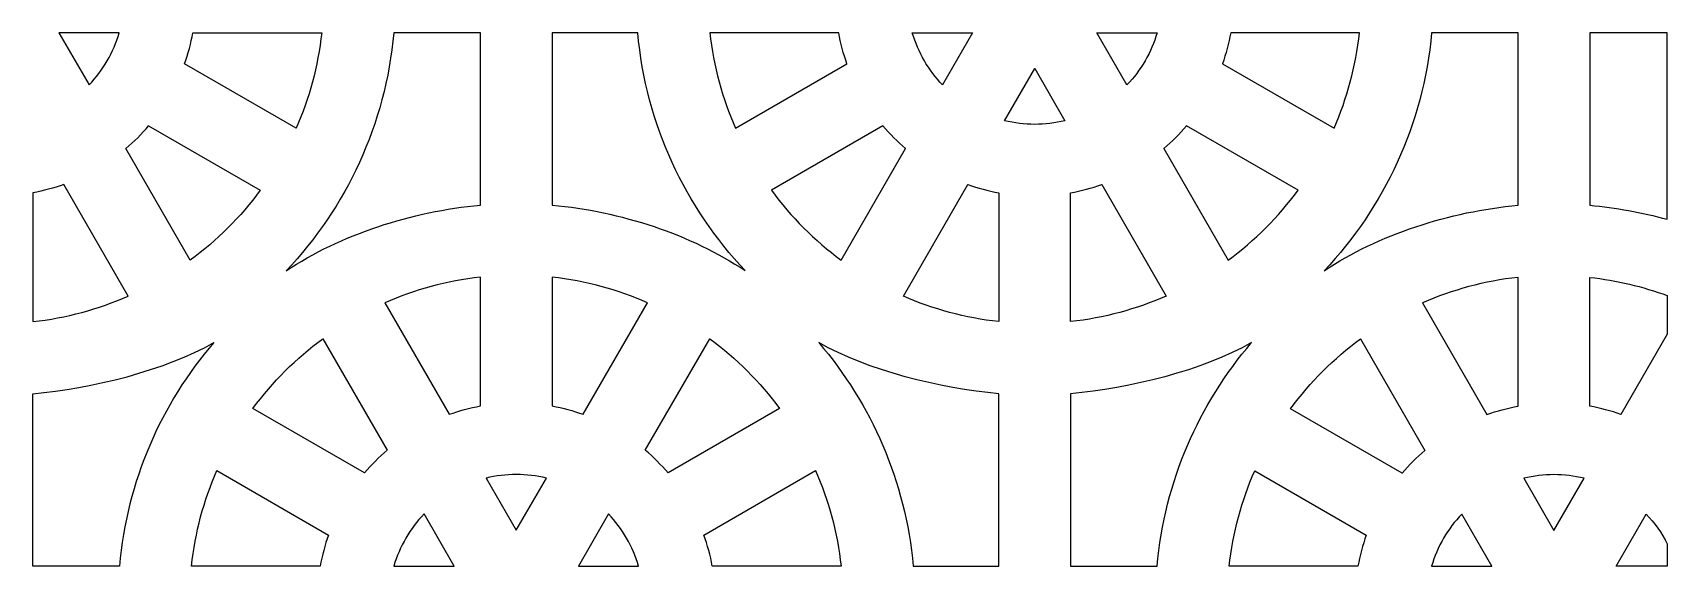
# Model space of a CAD drawing. Header units: centimetres. Extents: x -87 to 87, y -88 to 88.
# Drawn here: x -48.29 to -7.27, y -47.02 to -33.63 of the extents above; entities that cross this region are included whole.
import ezdxf

# ---------------------------------------------------------------- set-up
doc = ezdxf.new("R2010")
doc.units = ezdxf.units.CM
doc.header["$MEASUREMENT"] = 0
doc.layers.add('layer 1', color=7, linetype='Continuous')

msp = doc.modelspace()

# ---------------------------------------------------------------- linework, layer by layer
at = {"layer": 'layer 1', "color": 114}
for points, knots in [([(-47.62555, -33.62783), (-47.62555, -33.62783), (-46.11281, -33.62785), (-46.11281, -33.62785), (-46.11281, -33.62785), (-46.25832, -34.12508), (-46.52132, -34.57219), (-46.86966, -34.93705), (-46.86966, -34.93705), (-46.86966, -34.93705), (-47.62555, -33.62783), (-47.62555, -33.62783)], [0, 0, 0, 0, 0.25, 0.25, 0.25, 0.25, 0.5, 0.5, 0.5, 0.5, 1, 1, 1, 1]), ([(-41.67434, -36.02452), (-41.34579, -35.27733), (-41.12548, -34.4718), (-41.0333, -33.62785), (-41.0333, -33.62785), (-41.0333, -33.62785), (-44.26528, -33.62785), (-44.26528, -33.62785), (-44.26528, -33.62785), (-44.31404, -33.896), (-44.38421, -34.15672), (-44.47393, -34.40814), (-44.47393, -34.40814), (-44.47393, -34.40814), (-41.67434, -36.02452), (-41.67434, -36.02452)], [0, 0, 0, 0, 0.2, 0.2, 0.2, 0.2, 0.4, 0.4, 0.4, 0.4, 0.6, 0.6, 0.6, 0.6, 1, 1, 1, 1]), ([(-37.05106, -33.62785), (-37.05106, -33.62785), (-37.05106, -33.62786), (-37.05106, -33.62786), (-37.05106, -33.62786), (-37.05106, -33.62786), (-37.05107, -37.95488), (-37.05107, -37.95488), (-37.05107, -37.95488), (-38.76697, -38.10801), (-40.56878, -38.69478), (-41.92512, -39.60476), (-41.92512, -39.60476), (-40.41995, -38.01648), (-39.43031, -35.93476), (-39.22443, -33.62786), (-39.22443, -33.62786), (-39.22443, -33.62786), (-37.05106, -33.62786), (-37.05106, -33.62786), (-37.05106, -33.62786), (-37.05106, -33.62786), (-37.05106, -33.62785), (-37.05106, -33.62785)], [0, 0, 0, 0, 0.14285714, 0.14285714, 0.14285714, 0.14285714, 0.28571429, 0.28571429, 0.28571429, 0.28571429, 0.42857143, 0.42857143, 0.42857143, 0.42857143, 0.57142857, 0.57142857, 0.57142857, 0.57142857, 0.71428571, 0.71428571, 0.71428571, 0.71428571, 1, 1, 1, 1]), ([(-30.40472, -39.59971), (-31.75934, -38.69265), (-33.53844, -38.10772), (-35.25106, -37.95489), (-35.25106, -37.95489), (-35.25106, -37.95489), (-35.25106, -33.62785), (-35.25106, -33.62785), (-35.25106, -33.62785), (-35.25106, -33.62785), (-33.1008, -33.62785), (-33.1008, -33.62785), (-33.1008, -33.62785), (-32.89516, -35.93236), (-31.90727, -38.01205), (-30.40472, -39.59971)], [0, 0, 0, 0, 0.2, 0.2, 0.2, 0.2, 0.4, 0.4, 0.4, 0.4, 0.6, 0.6, 0.6, 0.6, 1, 1, 1, 1]), ([(-30.65085, -36.02461), (-30.97942, -35.27738), (-31.19975, -34.47184), (-31.29192, -33.62786), (-31.29192, -33.62786), (-31.29192, -33.62786), (-28.05997, -33.62778), (-28.05997, -33.62778), (-28.05997, -33.62778), (-28.01121, -33.89601), (-27.94112, -34.15684), (-27.85136, -34.40834), (-27.85136, -34.40834), (-27.85136, -34.40834), (-30.65085, -36.02461), (-30.65085, -36.02461)], [0, 0, 0, 0, 0.2, 0.2, 0.2, 0.2, 0.4, 0.4, 0.4, 0.4, 0.6, 0.6, 0.6, 0.6, 1, 1, 1, 1]), ([(-25.45549, -34.93715), (-25.45549, -34.93715), (-24.6996, -33.62785), (-24.6996, -33.62785), (-24.6996, -33.62785), (-24.6996, -33.62785), (-26.2124, -33.62785), (-26.2124, -33.62785), (-26.2124, -33.62785), (-26.0669, -34.12508), (-25.80388, -34.57222), (-25.45549, -34.93715)], [0, 0, 0, 0, 0.25, 0.25, 0.25, 0.25, 0.5, 0.5, 0.5, 0.5, 1, 1, 1, 1]), ([(-21.58192, -33.62785), (-21.58192, -33.62785), (-20.82598, -34.93715), (-20.82598, -34.93715), (-20.82598, -34.93715), (-20.47762, -34.57226), (-20.21465, -34.12511), (-20.06915, -33.62785), (-20.06915, -33.62785), (-20.06915, -33.62785), (-21.58192, -33.62785), (-21.58192, -33.62785)], [0, 0, 0, 0, 0.25, 0.25, 0.25, 0.25, 0.5, 0.5, 0.5, 0.5, 1, 1, 1, 1]), ([(-15.63065, -36.02461), (-15.63065, -36.02461), (-18.43026, -34.40827), (-18.43026, -34.40827), (-18.43026, -34.40827), (-18.34053, -34.1568), (-18.27018, -33.89607), (-18.22141, -33.62785), (-18.22141, -33.62785), (-18.22141, -33.62785), (-14.98962, -33.62785), (-14.98962, -33.62785), (-14.98962, -33.62785), (-15.08179, -34.47183), (-15.3021, -35.2774), (-15.63065, -36.02461)], [0, 0, 0, 0, 0.2, 0.2, 0.2, 0.2, 0.4, 0.4, 0.4, 0.4, 0.6, 0.6, 0.6, 0.6, 1, 1, 1, 1]), ([(-15.87756, -39.60075), (-14.37456, -38.01297), (-13.38643, -35.9328), (-13.18074, -33.62785), (-13.18074, -33.62785), (-13.18074, -33.62785), (-11.01129, -33.62784), (-11.01129, -33.62784), (-11.01129, -33.62784), (-11.01129, -33.62784), (-11.0113, -37.95877), (-11.0113, -37.95877), (-11.0113, -37.95877), (-12.72223, -38.11145), (-14.5238, -38.69527), (-15.87756, -39.60075)], [0, 0, 0, 0, 0.2, 0.2, 0.2, 0.2, 0.4, 0.4, 0.4, 0.4, 0.6, 0.6, 0.6, 0.6, 1, 1, 1, 1]), ([(-7.26981, -38.31142), (-7.90973, -38.13608), (-8.56379, -38.01655), (-9.21129, -37.95878), (-9.21129, -37.95878), (-9.21129, -37.95878), (-9.21129, -33.62784), (-9.21129, -33.62784), (-9.21129, -33.62784), (-9.21129, -33.62784), (-7.26981, -33.62784), (-7.26981, -33.62784), (-7.26981, -33.62784), (-7.26981, -33.62784), (-7.26981, -38.31142), (-7.26981, -38.31142)], [0, 0, 0, 0, 0.2, 0.2, 0.2, 0.2, 0.4, 0.4, 0.4, 0.4, 0.6, 0.6, 0.6, 0.6, 1, 1, 1, 1]), ([(-22.38439, -35.83796), (-22.38439, -35.83796), (-23.14076, -34.52787), (-23.14076, -34.52787), (-23.14076, -34.52787), (-23.14076, -34.52787), (-23.89708, -35.83796), (-23.89708, -35.83796), (-23.89708, -35.83796), (-23.4024, -35.95788), (-22.87907, -35.95789), (-22.38439, -35.83796)], [0, 0, 0, 0, 0.25, 0.25, 0.25, 0.25, 0.5, 0.5, 0.5, 0.5, 1, 1, 1, 1]), ([(-45.94591, -36.53705), (-45.94591, -36.53705), (-44.3297, -39.33644), (-44.3297, -39.33644), (-44.3297, -39.33644), (-43.6603, -38.84382), (-43.0684, -38.25193), (-42.57578, -37.58253), (-42.57578, -37.58253), (-42.57578, -37.58253), (-45.37514, -35.96627), (-45.37514, -35.96627), (-45.37514, -35.96627), (-45.54977, -36.17147), (-45.7407, -36.36241), (-45.94591, -36.53705)], [0, 0, 0, 0, 0.2, 0.2, 0.2, 0.2, 0.4, 0.4, 0.4, 0.4, 0.6, 0.6, 0.6, 0.6, 1, 1, 1, 1]), ([(-27.99546, -39.33649), (-28.66488, -38.84385), (-29.25681, -38.25203), (-29.74943, -37.58264), (-29.74943, -37.58264), (-29.74943, -37.58264), (-26.95006, -35.96643), (-26.95006, -35.96643), (-26.95006, -35.96643), (-26.77542, -36.17163), (-26.58449, -36.36253), (-26.37927, -36.53718), (-26.37927, -36.53718), (-26.37927, -36.53718), (-27.99546, -39.33649), (-27.99546, -39.33649)], [0, 0, 0, 0, 0.2, 0.2, 0.2, 0.2, 0.4, 0.4, 0.4, 0.4, 0.6, 0.6, 0.6, 0.6, 1, 1, 1, 1]), ([(-16.53217, -37.58258), (-17.02479, -38.25201), (-17.61681, -38.8435), (-18.28624, -39.33616), (-18.28624, -39.33616), (-18.28624, -39.33616), (-19.90224, -36.53717), (-19.90224, -36.53717), (-19.90224, -36.53717), (-19.69704, -36.36254), (-19.50612, -36.17162), (-19.33148, -35.96641), (-19.33148, -35.96641), (-19.33148, -35.96641), (-16.53217, -37.58258), (-16.53217, -37.58258)], [0, 0, 0, 0, 0.2, 0.2, 0.2, 0.2, 0.4, 0.4, 0.4, 0.4, 0.6, 0.6, 0.6, 0.6, 1, 1, 1, 1]), ([(-48.28446, -40.87889), (-48.28446, -40.87889), (-48.28446, -37.64698), (-48.28446, -37.64698), (-48.28446, -37.64698), (-48.01628, -37.59821), (-47.75552, -37.52804), (-47.50407, -37.4383), (-47.50407, -37.4383), (-47.50407, -37.4383), (-45.88772, -40.23789), (-45.88772, -40.23789), (-45.88772, -40.23789), (-46.63494, -40.56645), (-47.4405, -40.7867), (-48.28446, -40.87889)], [0, 0, 0, 0, 0.2, 0.2, 0.2, 0.2, 0.4, 0.4, 0.4, 0.4, 0.6, 0.6, 0.6, 0.6, 1, 1, 1, 1]), ([(-24.04078, -40.87904), (-24.04078, -40.87904), (-24.04075, -37.64708), (-24.04075, -37.64708), (-24.04075, -37.64708), (-24.30895, -37.5983), (-24.56971, -37.52818), (-24.82116, -37.43845), (-24.82116, -37.43845), (-24.82116, -37.43845), (-26.4375, -40.238), (-26.4375, -40.238), (-26.4375, -40.238), (-25.69029, -40.56656), (-24.88474, -40.78688), (-24.04078, -40.87904)], [0, 0, 0, 0, 0.2, 0.2, 0.2, 0.2, 0.4, 0.4, 0.4, 0.4, 0.6, 0.6, 0.6, 0.6, 1, 1, 1, 1]), ([(-21.46037, -37.43838), (-21.71183, -37.52811), (-21.9726, -37.5983), (-22.24081, -37.64708), (-22.24081, -37.64708), (-22.24081, -37.64708), (-22.24078, -40.87904), (-22.24078, -40.87904), (-22.24078, -40.87904), (-21.39682, -40.78687), (-20.5914, -40.56627), (-19.84418, -40.23771), (-19.84418, -40.23771), (-19.84418, -40.23771), (-21.46037, -37.43838), (-21.46037, -37.43838)], [0, 0, 0, 0, 0.2, 0.2, 0.2, 0.2, 0.4, 0.4, 0.4, 0.4, 0.6, 0.6, 0.6, 0.6, 1, 1, 1, 1]), ([(-37.05106, -39.76376), (-37.05106, -39.76376), (-37.05103, -42.99572), (-37.05103, -42.99572), (-37.05103, -42.99572), (-37.31923, -43.0445), (-37.57999, -43.11462), (-37.83144, -43.20435), (-37.83144, -43.20435), (-37.83144, -43.20435), (-39.44778, -40.4048), (-39.44778, -40.4048), (-39.44778, -40.4048), (-38.70057, -40.07624), (-37.89502, -39.85592), (-37.05106, -39.76376)], [0, 0, 0, 0, 0.2, 0.2, 0.2, 0.2, 0.4, 0.4, 0.4, 0.4, 0.6, 0.6, 0.6, 0.6, 1, 1, 1, 1]), ([(-34.47065, -43.20442), (-34.72211, -43.11469), (-34.98288, -43.0445), (-35.25109, -42.99572), (-35.25109, -42.99572), (-35.25109, -42.99572), (-35.25106, -39.76376), (-35.25106, -39.76376), (-35.25106, -39.76376), (-34.4071, -39.85593), (-33.60168, -40.07653), (-32.85446, -40.40509), (-32.85446, -40.40509), (-32.85446, -40.40509), (-34.47065, -43.20442), (-34.47065, -43.20442)], [0, 0, 0, 0, 0.2, 0.2, 0.2, 0.2, 0.4, 0.4, 0.4, 0.4, 0.6, 0.6, 0.6, 0.6, 1, 1, 1, 1]), ([(-11.01129, -39.76765), (-11.01129, -39.76765), (-11.01126, -42.99961), (-11.01126, -42.99961), (-11.01126, -42.99961), (-11.27946, -43.04839), (-11.54022, -43.11851), (-11.79167, -43.20824), (-11.79167, -43.20824), (-11.79167, -43.20824), (-13.40801, -40.40869), (-13.40801, -40.40869), (-13.40801, -40.40869), (-12.6608, -40.08013), (-11.85525, -39.85981), (-11.01129, -39.76765)], [0, 0, 0, 0, 0.2, 0.2, 0.2, 0.2, 0.4, 0.4, 0.4, 0.4, 0.6, 0.6, 0.6, 0.6, 1, 1, 1, 1]), ([(-7.2669, -41.19222), (-7.2669, -41.19222), (-7.26689, -40.22604), (-7.26689, -40.22604), (-7.26689, -40.22604), (-7.88354, -39.9978), (-8.53506, -39.84149), (-9.21129, -39.76765), (-9.21129, -39.76765), (-9.21129, -39.76765), (-9.21132, -42.99961), (-9.21132, -42.99961), (-9.21132, -42.99961), (-8.94311, -43.04839), (-8.68234, -43.11858), (-8.43088, -43.20831), (-8.43088, -43.20831), (-8.43088, -43.20831), (-7.2669, -41.19222), (-7.2669, -41.19222)], [0, 0, 0, 0, 0.16666667, 0.16666667, 0.16666667, 0.16666667, 0.33333333, 0.33333333, 0.33333333, 0.33333333, 0.5, 0.5, 0.5, 0.5, 0.66666667, 0.66666667, 0.66666667, 0.66666667, 1, 1, 1, 1]), ([(-48.28503, -47.01495), (-48.28503, -47.01495), (-46.11108, -47.01495), (-46.11108, -47.01495), (-46.11108, -47.01495), (-45.92071, -44.8816), (-45.06006, -42.9408), (-43.74127, -41.40474), (-43.74127, -41.40474), (-44.96102, -42.10554), (-46.81203, -42.55656), (-48.28526, -42.68791), (-48.28526, -42.68791), (-48.28526, -42.68791), (-48.28503, -47.01495), (-48.28503, -47.01495)], [0, 0, 0, 0, 0.2, 0.2, 0.2, 0.2, 0.4, 0.4, 0.4, 0.4, 0.6, 0.6, 0.6, 0.6, 1, 1, 1, 1]), ([(-41.00574, -41.30631), (-41.67516, -41.79895), (-42.26709, -42.39077), (-42.75971, -43.06016), (-42.75971, -43.06016), (-42.75971, -43.06016), (-39.96034, -44.67637), (-39.96034, -44.67637), (-39.96034, -44.67637), (-39.7857, -44.47117), (-39.59477, -44.28027), (-39.38955, -44.10562), (-39.38955, -44.10562), (-39.38955, -44.10562), (-41.00574, -41.30631), (-41.00574, -41.30631)], [0, 0, 0, 0, 0.2, 0.2, 0.2, 0.2, 0.4, 0.4, 0.4, 0.4, 0.6, 0.6, 0.6, 0.6, 1, 1, 1, 1]), ([(-29.54245, -43.06022), (-30.03507, -42.39079), (-30.62709, -41.7993), (-31.29652, -41.30664), (-31.29652, -41.30664), (-31.29652, -41.30664), (-32.91252, -44.10563), (-32.91252, -44.10563), (-32.91252, -44.10563), (-32.70732, -44.28026), (-32.5164, -44.47118), (-32.34176, -44.67639), (-32.34176, -44.67639), (-32.34176, -44.67639), (-29.54245, -43.06022), (-29.54245, -43.06022)], [0, 0, 0, 0, 0.2, 0.2, 0.2, 0.2, 0.4, 0.4, 0.4, 0.4, 0.6, 0.6, 0.6, 0.6, 1, 1, 1, 1]), ([(-26.19102, -47.01495), (-26.38139, -44.88164), (-27.24212, -42.94102), (-28.5609, -41.40502), (-28.5609, -41.40502), (-27.34155, -42.10554), (-25.51351, -42.5565), (-24.04079, -42.68792), (-24.04079, -42.68792), (-24.04079, -42.68792), (-24.04078, -47.01495), (-24.04078, -47.01495), (-24.04078, -47.01495), (-24.04078, -47.01495), (-26.19102, -47.01495), (-26.19102, -47.01495)], [0, 0, 0, 0, 0.2, 0.2, 0.2, 0.2, 0.4, 0.4, 0.4, 0.4, 0.6, 0.6, 0.6, 0.6, 1, 1, 1, 1]), ([(-17.69946, -41.40625), (-19.01939, -42.9427), (-19.88084, -44.8844), (-20.07131, -47.01884), (-20.07131, -47.01884), (-20.07131, -47.01884), (-22.24078, -47.01495), (-22.24078, -47.01495), (-22.24078, -47.01495), (-22.24078, -47.01495), (-22.24078, -42.68791), (-22.24078, -42.68791), (-22.24078, -42.68791), (-20.76885, -42.55656), (-18.91838, -42.1061), (-17.69946, -41.40625)], [0, 0, 0, 0, 0.2, 0.2, 0.2, 0.2, 0.4, 0.4, 0.4, 0.4, 0.6, 0.6, 0.6, 0.6, 1, 1, 1, 1]), ([(-14.96597, -41.3102), (-15.63539, -41.80284), (-16.22732, -42.39466), (-16.71994, -43.06405), (-16.71994, -43.06405), (-16.71994, -43.06405), (-13.92057, -44.68026), (-13.92057, -44.68026), (-13.92057, -44.68026), (-13.74593, -44.47506), (-13.555, -44.28416), (-13.34978, -44.10951), (-13.34978, -44.10951), (-13.34978, -44.10951), (-14.96597, -41.3102), (-14.96597, -41.3102)], [0, 0, 0, 0, 0.2, 0.2, 0.2, 0.2, 0.4, 0.4, 0.4, 0.4, 0.6, 0.6, 0.6, 0.6, 1, 1, 1, 1]), ([(-43.66113, -44.61819), (-43.9897, -45.36542), (-44.21003, -46.17096), (-44.3022, -47.01494), (-44.3022, -47.01494), (-44.3022, -47.01494), (-41.07025, -47.01502), (-41.07025, -47.01502), (-41.07025, -47.01502), (-41.02149, -46.74679), (-40.9514, -46.48596), (-40.86164, -46.23446), (-40.86164, -46.23446), (-40.86164, -46.23446), (-43.66113, -44.61819), (-43.66113, -44.61819)], [0, 0, 0, 0, 0.2, 0.2, 0.2, 0.2, 0.4, 0.4, 0.4, 0.4, 0.6, 0.6, 0.6, 0.6, 1, 1, 1, 1]), ([(-35.39467, -44.80484), (-35.39467, -44.80484), (-36.15104, -46.11493), (-36.15104, -46.11493), (-36.15104, -46.11493), (-36.15104, -46.11493), (-36.90736, -44.80484), (-36.90736, -44.80484), (-36.90736, -44.80484), (-36.41268, -44.68492), (-35.88935, -44.68491), (-35.39467, -44.80484)], [0, 0, 0, 0, 0.25, 0.25, 0.25, 0.25, 0.5, 0.5, 0.5, 0.5, 1, 1, 1, 1]), ([(-28.64093, -44.61819), (-28.64093, -44.61819), (-31.44054, -46.23453), (-31.44054, -46.23453), (-31.44054, -46.23453), (-31.35081, -46.486), (-31.28046, -46.74673), (-31.23169, -47.01495), (-31.23169, -47.01495), (-31.23169, -47.01495), (-27.9999, -47.01495), (-27.9999, -47.01495), (-27.9999, -47.01495), (-28.09207, -46.17097), (-28.31238, -45.3654), (-28.64093, -44.61819)], [0, 0, 0, 0, 0.2, 0.2, 0.2, 0.2, 0.4, 0.4, 0.4, 0.4, 0.6, 0.6, 0.6, 0.6, 1, 1, 1, 1]), ([(-17.62136, -44.62208), (-17.94993, -45.36931), (-18.17026, -46.17485), (-18.26243, -47.01883), (-18.26243, -47.01883), (-18.26243, -47.01883), (-15.03048, -47.01891), (-15.03048, -47.01891), (-15.03048, -47.01891), (-14.98172, -46.75068), (-14.91163, -46.48985), (-14.82187, -46.23835), (-14.82187, -46.23835), (-14.82187, -46.23835), (-17.62136, -44.62208), (-17.62136, -44.62208)], [0, 0, 0, 0, 0.2, 0.2, 0.2, 0.2, 0.4, 0.4, 0.4, 0.4, 0.6, 0.6, 0.6, 0.6, 1, 1, 1, 1]), ([(-9.3549, -44.80873), (-9.3549, -44.80873), (-10.11127, -46.11882), (-10.11127, -46.11882), (-10.11127, -46.11882), (-10.11127, -46.11882), (-10.86759, -44.80873), (-10.86759, -44.80873), (-10.86759, -44.80873), (-10.37291, -44.68881), (-9.84958, -44.6888), (-9.3549, -44.80873)], [0, 0, 0, 0, 0.25, 0.25, 0.25, 0.25, 0.5, 0.5, 0.5, 0.5, 1, 1, 1, 1]), ([(-38.46577, -45.70565), (-38.46577, -45.70565), (-37.70988, -47.01495), (-37.70988, -47.01495), (-37.70988, -47.01495), (-37.70988, -47.01495), (-39.22268, -47.01495), (-39.22268, -47.01495), (-39.22268, -47.01495), (-39.07718, -46.51772), (-38.81416, -46.07058), (-38.46577, -45.70565)], [0, 0, 0, 0, 0.25, 0.25, 0.25, 0.25, 0.5, 0.5, 0.5, 0.5, 1, 1, 1, 1]), ([(-34.5922, -47.01495), (-34.5922, -47.01495), (-33.83626, -45.70565), (-33.83626, -45.70565), (-33.83626, -45.70565), (-33.4879, -46.07054), (-33.22493, -46.51769), (-33.07943, -47.01495), (-33.07943, -47.01495), (-33.07943, -47.01495), (-34.5922, -47.01495), (-34.5922, -47.01495)], [0, 0, 0, 0, 0.25, 0.25, 0.25, 0.25, 0.5, 0.5, 0.5, 0.5, 1, 1, 1, 1]), ([(-12.426, -45.70954), (-12.426, -45.70954), (-11.67011, -47.01884), (-11.67011, -47.01884), (-11.67011, -47.01884), (-11.67011, -47.01884), (-13.18291, -47.01884), (-13.18291, -47.01884), (-13.18291, -47.01884), (-13.03741, -46.52161), (-12.77439, -46.07447), (-12.426, -45.70954)], [0, 0, 0, 0, 0.25, 0.25, 0.25, 0.25, 0.5, 0.5, 0.5, 0.5, 1, 1, 1, 1]), ([(-7.26691, -47.01884), (-7.26691, -47.01884), (-7.26689, -46.45148), (-7.26689, -46.45148), (-7.26689, -46.45148), (-7.40776, -46.179), (-7.58665, -45.92934), (-7.79649, -45.70954), (-7.79649, -45.70954), (-7.79649, -45.70954), (-8.55243, -47.01884), (-8.55243, -47.01884), (-8.55243, -47.01884), (-8.55243, -47.01884), (-7.26691, -47.01884), (-7.26691, -47.01884)], [0, 0, 0, 0, 0.2, 0.2, 0.2, 0.2, 0.4, 0.4, 0.4, 0.4, 0.6, 0.6, 0.6, 0.6, 1, 1, 1, 1])]:
    msp.add_open_spline(points, degree=3, knots=knots, dxfattribs=at)
at = {"layer": 'layer 1', "color": 250, "lineweight": 9}
for points, knots in [([(-47.62555, -33.62783), (-47.62555, -33.62783), (-46.11281, -33.62785), (-46.11281, -33.62785), (-46.11281, -33.62785), (-46.25832, -34.12508), (-46.52132, -34.57219), (-46.86966, -34.93705), (-46.86966, -34.93705), (-46.86966, -34.93705), (-47.62555, -33.62783), (-47.62555, -33.62783)], [0, 0, 0, 0, 0.25, 0.25, 0.25, 0.25, 0.5, 0.5, 0.5, 0.5, 1, 1, 1, 1]), ([(-41.67434, -36.02452), (-41.34579, -35.27733), (-41.12548, -34.4718), (-41.0333, -33.62785), (-41.0333, -33.62785), (-41.0333, -33.62785), (-44.26528, -33.62785), (-44.26528, -33.62785), (-44.26528, -33.62785), (-44.31404, -33.896), (-44.38421, -34.15672), (-44.47393, -34.40814), (-44.47393, -34.40814), (-44.47393, -34.40814), (-41.67434, -36.02452), (-41.67434, -36.02452)], [0, 0, 0, 0, 0.2, 0.2, 0.2, 0.2, 0.4, 0.4, 0.4, 0.4, 0.6, 0.6, 0.6, 0.6, 1, 1, 1, 1]), ([(-37.05106, -33.62785), (-37.05106, -33.62785), (-37.05106, -33.62786), (-37.05106, -33.62786), (-37.05106, -33.62786), (-37.05106, -33.62786), (-37.05107, -37.95488), (-37.05107, -37.95488), (-37.05107, -37.95488), (-38.76697, -38.10801), (-40.56878, -38.69478), (-41.92512, -39.60476), (-41.92512, -39.60476), (-40.41995, -38.01648), (-39.43031, -35.93476), (-39.22443, -33.62786), (-39.22443, -33.62786), (-39.22443, -33.62786), (-37.05106, -33.62786), (-37.05106, -33.62786), (-37.05106, -33.62786), (-37.05106, -33.62786), (-37.05106, -33.62785), (-37.05106, -33.62785)], [0, 0, 0, 0, 0.14285714, 0.14285714, 0.14285714, 0.14285714, 0.28571429, 0.28571429, 0.28571429, 0.28571429, 0.42857143, 0.42857143, 0.42857143, 0.42857143, 0.57142857, 0.57142857, 0.57142857, 0.57142857, 0.71428571, 0.71428571, 0.71428571, 0.71428571, 1, 1, 1, 1]), ([(-30.40472, -39.59971), (-31.75934, -38.69265), (-33.53844, -38.10772), (-35.25106, -37.95489), (-35.25106, -37.95489), (-35.25106, -37.95489), (-35.25106, -33.62785), (-35.25106, -33.62785), (-35.25106, -33.62785), (-35.25106, -33.62785), (-33.1008, -33.62785), (-33.1008, -33.62785), (-33.1008, -33.62785), (-32.89516, -35.93236), (-31.90727, -38.01205), (-30.40472, -39.59971)], [0, 0, 0, 0, 0.2, 0.2, 0.2, 0.2, 0.4, 0.4, 0.4, 0.4, 0.6, 0.6, 0.6, 0.6, 1, 1, 1, 1]), ([(-30.65085, -36.02461), (-30.97942, -35.27738), (-31.19975, -34.47184), (-31.29192, -33.62786), (-31.29192, -33.62786), (-31.29192, -33.62786), (-28.05997, -33.62778), (-28.05997, -33.62778), (-28.05997, -33.62778), (-28.01121, -33.89601), (-27.94112, -34.15684), (-27.85136, -34.40834), (-27.85136, -34.40834), (-27.85136, -34.40834), (-30.65085, -36.02461), (-30.65085, -36.02461)], [0, 0, 0, 0, 0.2, 0.2, 0.2, 0.2, 0.4, 0.4, 0.4, 0.4, 0.6, 0.6, 0.6, 0.6, 1, 1, 1, 1]), ([(-25.45549, -34.93715), (-25.45549, -34.93715), (-24.6996, -33.62785), (-24.6996, -33.62785), (-24.6996, -33.62785), (-24.6996, -33.62785), (-26.2124, -33.62785), (-26.2124, -33.62785), (-26.2124, -33.62785), (-26.0669, -34.12508), (-25.80388, -34.57222), (-25.45549, -34.93715)], [0, 0, 0, 0, 0.25, 0.25, 0.25, 0.25, 0.5, 0.5, 0.5, 0.5, 1, 1, 1, 1]), ([(-21.58192, -33.62785), (-21.58192, -33.62785), (-20.82598, -34.93715), (-20.82598, -34.93715), (-20.82598, -34.93715), (-20.47762, -34.57226), (-20.21465, -34.12511), (-20.06915, -33.62785), (-20.06915, -33.62785), (-20.06915, -33.62785), (-21.58192, -33.62785), (-21.58192, -33.62785)], [0, 0, 0, 0, 0.25, 0.25, 0.25, 0.25, 0.5, 0.5, 0.5, 0.5, 1, 1, 1, 1]), ([(-15.63065, -36.02461), (-15.63065, -36.02461), (-18.43026, -34.40827), (-18.43026, -34.40827), (-18.43026, -34.40827), (-18.34053, -34.1568), (-18.27018, -33.89607), (-18.22141, -33.62785), (-18.22141, -33.62785), (-18.22141, -33.62785), (-14.98962, -33.62785), (-14.98962, -33.62785), (-14.98962, -33.62785), (-15.08179, -34.47183), (-15.3021, -35.2774), (-15.63065, -36.02461)], [0, 0, 0, 0, 0.2, 0.2, 0.2, 0.2, 0.4, 0.4, 0.4, 0.4, 0.6, 0.6, 0.6, 0.6, 1, 1, 1, 1]), ([(-15.87756, -39.60075), (-14.37456, -38.01297), (-13.38643, -35.9328), (-13.18074, -33.62785), (-13.18074, -33.62785), (-13.18074, -33.62785), (-11.01129, -33.62784), (-11.01129, -33.62784), (-11.01129, -33.62784), (-11.01129, -33.62784), (-11.0113, -37.95877), (-11.0113, -37.95877), (-11.0113, -37.95877), (-12.72223, -38.11145), (-14.5238, -38.69527), (-15.87756, -39.60075)], [0, 0, 0, 0, 0.2, 0.2, 0.2, 0.2, 0.4, 0.4, 0.4, 0.4, 0.6, 0.6, 0.6, 0.6, 1, 1, 1, 1]), ([(-7.26981, -38.31142), (-7.90973, -38.13608), (-8.56379, -38.01655), (-9.21129, -37.95878), (-9.21129, -37.95878), (-9.21129, -37.95878), (-9.21129, -33.62784), (-9.21129, -33.62784), (-9.21129, -33.62784), (-9.21129, -33.62784), (-7.26981, -33.62784), (-7.26981, -33.62784), (-7.26981, -33.62784), (-7.26981, -33.62784), (-7.26981, -38.31142), (-7.26981, -38.31142)], [0, 0, 0, 0, 0.2, 0.2, 0.2, 0.2, 0.4, 0.4, 0.4, 0.4, 0.6, 0.6, 0.6, 0.6, 1, 1, 1, 1]), ([(-22.38439, -35.83796), (-22.38439, -35.83796), (-23.14076, -34.52787), (-23.14076, -34.52787), (-23.14076, -34.52787), (-23.14076, -34.52787), (-23.89708, -35.83796), (-23.89708, -35.83796), (-23.89708, -35.83796), (-23.4024, -35.95788), (-22.87907, -35.95789), (-22.38439, -35.83796)], [0, 0, 0, 0, 0.25, 0.25, 0.25, 0.25, 0.5, 0.5, 0.5, 0.5, 1, 1, 1, 1]), ([(-45.94591, -36.53705), (-45.94591, -36.53705), (-44.3297, -39.33644), (-44.3297, -39.33644), (-44.3297, -39.33644), (-43.6603, -38.84382), (-43.0684, -38.25193), (-42.57578, -37.58253), (-42.57578, -37.58253), (-42.57578, -37.58253), (-45.37514, -35.96627), (-45.37514, -35.96627), (-45.37514, -35.96627), (-45.54977, -36.17147), (-45.7407, -36.36241), (-45.94591, -36.53705)], [0, 0, 0, 0, 0.2, 0.2, 0.2, 0.2, 0.4, 0.4, 0.4, 0.4, 0.6, 0.6, 0.6, 0.6, 1, 1, 1, 1]), ([(-27.99546, -39.33649), (-28.66488, -38.84385), (-29.25681, -38.25203), (-29.74943, -37.58264), (-29.74943, -37.58264), (-29.74943, -37.58264), (-26.95006, -35.96643), (-26.95006, -35.96643), (-26.95006, -35.96643), (-26.77542, -36.17163), (-26.58449, -36.36253), (-26.37927, -36.53718), (-26.37927, -36.53718), (-26.37927, -36.53718), (-27.99546, -39.33649), (-27.99546, -39.33649)], [0, 0, 0, 0, 0.2, 0.2, 0.2, 0.2, 0.4, 0.4, 0.4, 0.4, 0.6, 0.6, 0.6, 0.6, 1, 1, 1, 1]), ([(-16.53217, -37.58258), (-17.02479, -38.25201), (-17.61681, -38.8435), (-18.28624, -39.33616), (-18.28624, -39.33616), (-18.28624, -39.33616), (-19.90224, -36.53717), (-19.90224, -36.53717), (-19.90224, -36.53717), (-19.69704, -36.36254), (-19.50612, -36.17162), (-19.33148, -35.96641), (-19.33148, -35.96641), (-19.33148, -35.96641), (-16.53217, -37.58258), (-16.53217, -37.58258)], [0, 0, 0, 0, 0.2, 0.2, 0.2, 0.2, 0.4, 0.4, 0.4, 0.4, 0.6, 0.6, 0.6, 0.6, 1, 1, 1, 1]), ([(-48.28446, -40.87889), (-48.28446, -40.87889), (-48.28446, -37.64698), (-48.28446, -37.64698), (-48.28446, -37.64698), (-48.01628, -37.59821), (-47.75552, -37.52804), (-47.50407, -37.4383), (-47.50407, -37.4383), (-47.50407, -37.4383), (-45.88772, -40.23789), (-45.88772, -40.23789), (-45.88772, -40.23789), (-46.63494, -40.56645), (-47.4405, -40.7867), (-48.28446, -40.87889)], [0, 0, 0, 0, 0.2, 0.2, 0.2, 0.2, 0.4, 0.4, 0.4, 0.4, 0.6, 0.6, 0.6, 0.6, 1, 1, 1, 1]), ([(-24.04078, -40.87904), (-24.04078, -40.87904), (-24.04075, -37.64708), (-24.04075, -37.64708), (-24.04075, -37.64708), (-24.30895, -37.5983), (-24.56971, -37.52818), (-24.82116, -37.43845), (-24.82116, -37.43845), (-24.82116, -37.43845), (-26.4375, -40.238), (-26.4375, -40.238), (-26.4375, -40.238), (-25.69029, -40.56656), (-24.88474, -40.78688), (-24.04078, -40.87904)], [0, 0, 0, 0, 0.2, 0.2, 0.2, 0.2, 0.4, 0.4, 0.4, 0.4, 0.6, 0.6, 0.6, 0.6, 1, 1, 1, 1]), ([(-21.46037, -37.43838), (-21.71183, -37.52811), (-21.9726, -37.5983), (-22.24081, -37.64708), (-22.24081, -37.64708), (-22.24081, -37.64708), (-22.24078, -40.87904), (-22.24078, -40.87904), (-22.24078, -40.87904), (-21.39682, -40.78687), (-20.5914, -40.56627), (-19.84418, -40.23771), (-19.84418, -40.23771), (-19.84418, -40.23771), (-21.46037, -37.43838), (-21.46037, -37.43838)], [0, 0, 0, 0, 0.2, 0.2, 0.2, 0.2, 0.4, 0.4, 0.4, 0.4, 0.6, 0.6, 0.6, 0.6, 1, 1, 1, 1]), ([(-37.05106, -39.76376), (-37.05106, -39.76376), (-37.05103, -42.99572), (-37.05103, -42.99572), (-37.05103, -42.99572), (-37.31923, -43.0445), (-37.57999, -43.11462), (-37.83144, -43.20435), (-37.83144, -43.20435), (-37.83144, -43.20435), (-39.44778, -40.4048), (-39.44778, -40.4048), (-39.44778, -40.4048), (-38.70057, -40.07624), (-37.89502, -39.85592), (-37.05106, -39.76376)], [0, 0, 0, 0, 0.2, 0.2, 0.2, 0.2, 0.4, 0.4, 0.4, 0.4, 0.6, 0.6, 0.6, 0.6, 1, 1, 1, 1]), ([(-34.47065, -43.20442), (-34.72211, -43.11469), (-34.98288, -43.0445), (-35.25109, -42.99572), (-35.25109, -42.99572), (-35.25109, -42.99572), (-35.25106, -39.76376), (-35.25106, -39.76376), (-35.25106, -39.76376), (-34.4071, -39.85593), (-33.60168, -40.07653), (-32.85446, -40.40509), (-32.85446, -40.40509), (-32.85446, -40.40509), (-34.47065, -43.20442), (-34.47065, -43.20442)], [0, 0, 0, 0, 0.2, 0.2, 0.2, 0.2, 0.4, 0.4, 0.4, 0.4, 0.6, 0.6, 0.6, 0.6, 1, 1, 1, 1]), ([(-11.01129, -39.76765), (-11.01129, -39.76765), (-11.01126, -42.99961), (-11.01126, -42.99961), (-11.01126, -42.99961), (-11.27946, -43.04839), (-11.54022, -43.11851), (-11.79167, -43.20824), (-11.79167, -43.20824), (-11.79167, -43.20824), (-13.40801, -40.40869), (-13.40801, -40.40869), (-13.40801, -40.40869), (-12.6608, -40.08013), (-11.85525, -39.85981), (-11.01129, -39.76765)], [0, 0, 0, 0, 0.2, 0.2, 0.2, 0.2, 0.4, 0.4, 0.4, 0.4, 0.6, 0.6, 0.6, 0.6, 1, 1, 1, 1]), ([(-7.2669, -41.19222), (-7.2669, -41.19222), (-7.26689, -40.22604), (-7.26689, -40.22604), (-7.26689, -40.22604), (-7.88354, -39.9978), (-8.53506, -39.84149), (-9.21129, -39.76765), (-9.21129, -39.76765), (-9.21129, -39.76765), (-9.21132, -42.99961), (-9.21132, -42.99961), (-9.21132, -42.99961), (-8.94311, -43.04839), (-8.68234, -43.11858), (-8.43088, -43.20831), (-8.43088, -43.20831), (-8.43088, -43.20831), (-7.2669, -41.19222), (-7.2669, -41.19222)], [0, 0, 0, 0, 0.16666667, 0.16666667, 0.16666667, 0.16666667, 0.33333333, 0.33333333, 0.33333333, 0.33333333, 0.5, 0.5, 0.5, 0.5, 0.66666667, 0.66666667, 0.66666667, 0.66666667, 1, 1, 1, 1]), ([(-48.28503, -47.01495), (-48.28503, -47.01495), (-46.11108, -47.01495), (-46.11108, -47.01495), (-46.11108, -47.01495), (-45.92071, -44.8816), (-45.06006, -42.9408), (-43.74127, -41.40474), (-43.74127, -41.40474), (-44.96102, -42.10554), (-46.81203, -42.55656), (-48.28526, -42.68791), (-48.28526, -42.68791), (-48.28526, -42.68791), (-48.28503, -47.01495), (-48.28503, -47.01495)], [0, 0, 0, 0, 0.2, 0.2, 0.2, 0.2, 0.4, 0.4, 0.4, 0.4, 0.6, 0.6, 0.6, 0.6, 1, 1, 1, 1]), ([(-41.00574, -41.30631), (-41.67516, -41.79895), (-42.26709, -42.39077), (-42.75971, -43.06016), (-42.75971, -43.06016), (-42.75971, -43.06016), (-39.96034, -44.67637), (-39.96034, -44.67637), (-39.96034, -44.67637), (-39.7857, -44.47117), (-39.59477, -44.28027), (-39.38955, -44.10562), (-39.38955, -44.10562), (-39.38955, -44.10562), (-41.00574, -41.30631), (-41.00574, -41.30631)], [0, 0, 0, 0, 0.2, 0.2, 0.2, 0.2, 0.4, 0.4, 0.4, 0.4, 0.6, 0.6, 0.6, 0.6, 1, 1, 1, 1]), ([(-29.54245, -43.06022), (-30.03507, -42.39079), (-30.62709, -41.7993), (-31.29652, -41.30664), (-31.29652, -41.30664), (-31.29652, -41.30664), (-32.91252, -44.10563), (-32.91252, -44.10563), (-32.91252, -44.10563), (-32.70732, -44.28026), (-32.5164, -44.47118), (-32.34176, -44.67639), (-32.34176, -44.67639), (-32.34176, -44.67639), (-29.54245, -43.06022), (-29.54245, -43.06022)], [0, 0, 0, 0, 0.2, 0.2, 0.2, 0.2, 0.4, 0.4, 0.4, 0.4, 0.6, 0.6, 0.6, 0.6, 1, 1, 1, 1]), ([(-26.19102, -47.01495), (-26.38139, -44.88164), (-27.24212, -42.94102), (-28.5609, -41.40502), (-28.5609, -41.40502), (-27.34155, -42.10554), (-25.51351, -42.5565), (-24.04079, -42.68792), (-24.04079, -42.68792), (-24.04079, -42.68792), (-24.04078, -47.01495), (-24.04078, -47.01495), (-24.04078, -47.01495), (-24.04078, -47.01495), (-26.19102, -47.01495), (-26.19102, -47.01495)], [0, 0, 0, 0, 0.2, 0.2, 0.2, 0.2, 0.4, 0.4, 0.4, 0.4, 0.6, 0.6, 0.6, 0.6, 1, 1, 1, 1]), ([(-17.69946, -41.40625), (-19.01939, -42.9427), (-19.88084, -44.8844), (-20.07131, -47.01884), (-20.07131, -47.01884), (-20.07131, -47.01884), (-22.24078, -47.01495), (-22.24078, -47.01495), (-22.24078, -47.01495), (-22.24078, -47.01495), (-22.24078, -42.68791), (-22.24078, -42.68791), (-22.24078, -42.68791), (-20.76885, -42.55656), (-18.91838, -42.1061), (-17.69946, -41.40625)], [0, 0, 0, 0, 0.2, 0.2, 0.2, 0.2, 0.4, 0.4, 0.4, 0.4, 0.6, 0.6, 0.6, 0.6, 1, 1, 1, 1]), ([(-14.96597, -41.3102), (-15.63539, -41.80284), (-16.22732, -42.39466), (-16.71994, -43.06405), (-16.71994, -43.06405), (-16.71994, -43.06405), (-13.92057, -44.68026), (-13.92057, -44.68026), (-13.92057, -44.68026), (-13.74593, -44.47506), (-13.555, -44.28416), (-13.34978, -44.10951), (-13.34978, -44.10951), (-13.34978, -44.10951), (-14.96597, -41.3102), (-14.96597, -41.3102)], [0, 0, 0, 0, 0.2, 0.2, 0.2, 0.2, 0.4, 0.4, 0.4, 0.4, 0.6, 0.6, 0.6, 0.6, 1, 1, 1, 1]), ([(-43.66113, -44.61819), (-43.9897, -45.36542), (-44.21003, -46.17096), (-44.3022, -47.01494), (-44.3022, -47.01494), (-44.3022, -47.01494), (-41.07025, -47.01502), (-41.07025, -47.01502), (-41.07025, -47.01502), (-41.02149, -46.74679), (-40.9514, -46.48596), (-40.86164, -46.23446), (-40.86164, -46.23446), (-40.86164, -46.23446), (-43.66113, -44.61819), (-43.66113, -44.61819)], [0, 0, 0, 0, 0.2, 0.2, 0.2, 0.2, 0.4, 0.4, 0.4, 0.4, 0.6, 0.6, 0.6, 0.6, 1, 1, 1, 1]), ([(-35.39467, -44.80484), (-35.39467, -44.80484), (-36.15104, -46.11493), (-36.15104, -46.11493), (-36.15104, -46.11493), (-36.15104, -46.11493), (-36.90736, -44.80484), (-36.90736, -44.80484), (-36.90736, -44.80484), (-36.41268, -44.68492), (-35.88935, -44.68491), (-35.39467, -44.80484)], [0, 0, 0, 0, 0.25, 0.25, 0.25, 0.25, 0.5, 0.5, 0.5, 0.5, 1, 1, 1, 1]), ([(-28.64093, -44.61819), (-28.64093, -44.61819), (-31.44054, -46.23453), (-31.44054, -46.23453), (-31.44054, -46.23453), (-31.35081, -46.486), (-31.28046, -46.74673), (-31.23169, -47.01495), (-31.23169, -47.01495), (-31.23169, -47.01495), (-27.9999, -47.01495), (-27.9999, -47.01495), (-27.9999, -47.01495), (-28.09207, -46.17097), (-28.31238, -45.3654), (-28.64093, -44.61819)], [0, 0, 0, 0, 0.2, 0.2, 0.2, 0.2, 0.4, 0.4, 0.4, 0.4, 0.6, 0.6, 0.6, 0.6, 1, 1, 1, 1]), ([(-17.62136, -44.62208), (-17.94993, -45.36931), (-18.17026, -46.17485), (-18.26243, -47.01883), (-18.26243, -47.01883), (-18.26243, -47.01883), (-15.03048, -47.01891), (-15.03048, -47.01891), (-15.03048, -47.01891), (-14.98172, -46.75068), (-14.91163, -46.48985), (-14.82187, -46.23835), (-14.82187, -46.23835), (-14.82187, -46.23835), (-17.62136, -44.62208), (-17.62136, -44.62208)], [0, 0, 0, 0, 0.2, 0.2, 0.2, 0.2, 0.4, 0.4, 0.4, 0.4, 0.6, 0.6, 0.6, 0.6, 1, 1, 1, 1]), ([(-9.3549, -44.80873), (-9.3549, -44.80873), (-10.11127, -46.11882), (-10.11127, -46.11882), (-10.11127, -46.11882), (-10.11127, -46.11882), (-10.86759, -44.80873), (-10.86759, -44.80873), (-10.86759, -44.80873), (-10.37291, -44.68881), (-9.84958, -44.6888), (-9.3549, -44.80873)], [0, 0, 0, 0, 0.25, 0.25, 0.25, 0.25, 0.5, 0.5, 0.5, 0.5, 1, 1, 1, 1]), ([(-38.46577, -45.70565), (-38.46577, -45.70565), (-37.70988, -47.01495), (-37.70988, -47.01495), (-37.70988, -47.01495), (-37.70988, -47.01495), (-39.22268, -47.01495), (-39.22268, -47.01495), (-39.22268, -47.01495), (-39.07718, -46.51772), (-38.81416, -46.07058), (-38.46577, -45.70565)], [0, 0, 0, 0, 0.25, 0.25, 0.25, 0.25, 0.5, 0.5, 0.5, 0.5, 1, 1, 1, 1]), ([(-34.5922, -47.01495), (-34.5922, -47.01495), (-33.83626, -45.70565), (-33.83626, -45.70565), (-33.83626, -45.70565), (-33.4879, -46.07054), (-33.22493, -46.51769), (-33.07943, -47.01495), (-33.07943, -47.01495), (-33.07943, -47.01495), (-34.5922, -47.01495), (-34.5922, -47.01495)], [0, 0, 0, 0, 0.25, 0.25, 0.25, 0.25, 0.5, 0.5, 0.5, 0.5, 1, 1, 1, 1]), ([(-12.426, -45.70954), (-12.426, -45.70954), (-11.67011, -47.01884), (-11.67011, -47.01884), (-11.67011, -47.01884), (-11.67011, -47.01884), (-13.18291, -47.01884), (-13.18291, -47.01884), (-13.18291, -47.01884), (-13.03741, -46.52161), (-12.77439, -46.07447), (-12.426, -45.70954)], [0, 0, 0, 0, 0.25, 0.25, 0.25, 0.25, 0.5, 0.5, 0.5, 0.5, 1, 1, 1, 1]), ([(-7.26691, -47.01884), (-7.26691, -47.01884), (-7.26689, -46.45148), (-7.26689, -46.45148), (-7.26689, -46.45148), (-7.40776, -46.179), (-7.58665, -45.92934), (-7.79649, -45.70954), (-7.79649, -45.70954), (-7.79649, -45.70954), (-8.55243, -47.01884), (-8.55243, -47.01884), (-8.55243, -47.01884), (-8.55243, -47.01884), (-7.26691, -47.01884), (-7.26691, -47.01884)], [0, 0, 0, 0, 0.2, 0.2, 0.2, 0.2, 0.4, 0.4, 0.4, 0.4, 0.6, 0.6, 0.6, 0.6, 1, 1, 1, 1])]:
    msp.add_open_spline(points, degree=3, knots=knots, dxfattribs=at)

doc.saveas('drawing.dxf')
